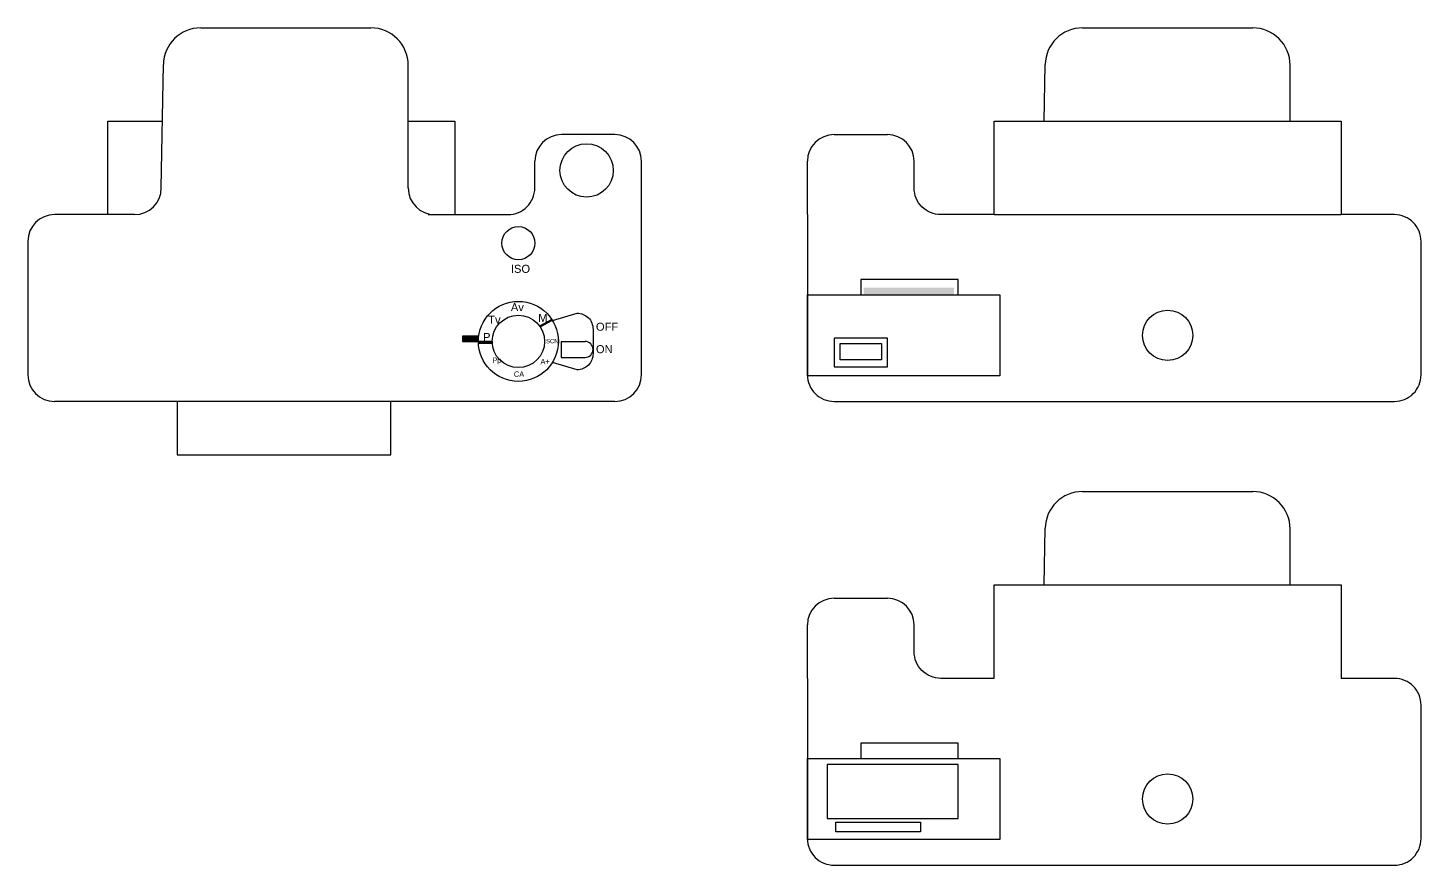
# Model space of a CAD drawing. Header units: millimetres. Extents: x 0.6 to 33.7, y 1.5 to 10.4.
# Drawn here: x 9.883 to 12.494, y 1.467 to 3.036 of the extents above; entities that cross this region are included whole.
import ezdxf

# ---------------------------------------------------------------- set-up
doc = ezdxf.new("R2010")
doc.units = ezdxf.units.MM
doc.header["$MEASUREMENT"] = 0
for name, color, linetype in [('butoane', 222, 'Continuous'), ('buton blitz', 80, 'Continuous'), ('camera', 11, 'Continuous'), ('detalii cameră', 13, 'Continuous'), ('SELECTOR DE MODURI', 223, 'Continuous')]:
    doc.layers.add(name, color=color, linetype=linetype)
doc.styles.get("Standard").update_dxf_attribs({"font": 'arial.ttf'})

msp = doc.modelspace()

# ---------------------------------------------------------------- hatches: boundary and pattern name
at = {"layer": 'camera', "true_color": 0x93278f}
h = msp.add_hatch(color=217, dxfattribs=at)
h.dxf.hatch_style = 1
h.paths.add_polyline_path([(11.6182, 2.5494), (11.449, 2.5494), (11.449, 2.5361), (11.6182, 2.5361)])
at = {"layer": 'camera', "true_color": 0x642165}
h = msp.add_hatch(color=219, dxfattribs=at)
h.dxf.hatch_style = 1
h.paths.add_polyline_path([(10.8641, 2.4908), (10.8413, 2.4784, 0.013809), (10.8434, 2.4748), (10.8662, 2.4872), (10.866, 2.4875, -0.01913)])
at = {"layer": 'camera'}
h = msp.add_hatch(color=0, dxfattribs=at)
h.dxf.hatch_style = 1
h.paths.add_polyline_path([(10.727, 2.4586), (10.697, 2.4586), (10.697, 2.4486), (10.727, 2.4486)])
at = {"layer": 'camera', "true_color": 0x642165}
h = msp.add_hatch(color=219, dxfattribs=at)
h.dxf.hatch_style = 1
h.paths.add_polyline_path([(10.7529, 2.4486), (10.727, 2.4486, 0.013809), (10.7271, 2.4444), (10.7531, 2.4444), (10.7531, 2.4448, -0.01913)])

# ---------------------------------------------------------------- linework, layer by layer
msp.add_lwpolyline([(10.727, 2.4486), (10.727, 2.4586), (10.697, 2.4586), (10.697, 2.4486), (10.727, 2.4486), (10.727, 2.4586)])
at = {"layer": 'butoane', "ltscale": 2}
msp.add_line((10.7529, 2.4486), (10.727, 2.4486), dxfattribs=at)
at = {"layer": 'butoane'}
for points in [[(11.4438, 2.5361), (11.6262, 2.5361), (11.6262, 2.5647), (11.4438, 2.5647)], [(11.3437, 2.5361), (11.7043, 2.5361), (11.7043, 2.384), (11.3437, 2.384)], [(10.727, 2.4486), (10.7529, 2.4486), (10.7529, 2.4486), (10.727, 2.4486)], [(10.727, 2.4486), (10.7531, 2.4486), (10.7531, 2.4444), (10.727, 2.4444)], [(11.4438, 1.6673), (11.6262, 1.6673), (11.6262, 1.696), (11.4438, 1.696)], [(11.3437, 1.6673), (11.7043, 1.6673), (11.7043, 1.5153), (11.3437, 1.5153)]]:
    msp.add_lwpolyline(points, close=True, dxfattribs=at)
msp.add_lwpolyline([(10.866, 2.4878), (10.9119, 2.5016, -0.414214), (10.9419, 2.4716), (10.9419, 2.4255, -0.414214), (10.9119, 2.3955), (10.866, 2.4093)], format="xyb", dxfattribs=at)
at = {"layer": 'buton blitz'}
msp.add_circle((10.9299, 2.769), 0.05, dxfattribs=at)
at = {"layer": 'camera'}
for p, q in [((10.2067, 3.0361), (10.5256, 3.0361)), ((11.8592, 3.0361), (12.1782, 3.0361)), ((10.1328, 2.7361), (10.1367, 2.9672)), ((10.5956, 2.7361), (10.5956, 2.9661)), ((11.7875, 2.8611), (11.7893, 2.9672)), ((12.2482, 2.8611), (12.2482, 2.9661)), ((10.0328, 2.6861), (10.0328, 2.8611)), ((10.0328, 2.8611), (10.1348, 2.8611)), ((10.5956, 2.8611), (10.6828, 2.8611)), ((10.6828, 2.8611), (10.6828, 2.6861)), ((11.6937, 2.6861), (11.6937, 2.8611)), ((11.6937, 2.8611), (12.3437, 2.8611)), ((12.3437, 2.8611), (12.3437, 2.6861)), ((10.9828, 2.8361), (10.8828, 2.8361)), ((11.3937, 2.8361), (11.4937, 2.8361)), ((11.0328, 2.3861), (11.0328, 2.7861)), ((11.3437, 2.6861), (11.3437, 2.7861)), ((10.0328, 2.6861), (10.0328, 2.7205)), ((10.0828, 2.6861), (9.9328, 2.6861)), ((10.6328, 2.6861), (10.7828, 2.6861)), ((9.8828, 2.6361), (9.8828, 2.3861)), ((10.9828, 2.3361), (9.9328, 2.3361)), ((10.1628, 2.3361), (10.1628, 2.2361)), ((10.5628, 2.2361), (10.5628, 2.3361)), ((10.1628, 2.2361), (10.5628, 2.2361)), ((11.8592, 2.1673), (12.1782, 2.1673)), ((11.7875, 1.9923), (11.7893, 2.0985)), ((12.2482, 1.9923), (12.2482, 2.0973)), ((11.6937, 1.8173), (11.6937, 1.9923)), ((11.6937, 1.9923), (12.3437, 1.9923)), ((12.3437, 1.9923), (12.3437, 1.8173)), ((11.3937, 1.9673), (11.4937, 1.9673)), ((11.3437, 1.8173), (11.3437, 1.9173))]:
    msp.add_line(p, q, dxfattribs=at)
for points in [[(10.6828, 2.6861), (10.7828, 2.6861, 0.414214), (10.8328, 2.7361), (10.8328, 2.7861)], [(11.6937, 2.6861), (11.5937, 2.6861, -0.414214), (11.5437, 2.7361), (11.5437, 2.7861)], [(11.3437, 2.6861), (11.3437, 2.3861, 0.414214), (11.3937, 2.3361), (12.4437, 2.3361, 0.414214), (12.4937, 2.3861), (12.4937, 2.6361, 0.414214), (12.4437, 2.6861), (12.3437, 2.6861)], [(11.6937, 1.8173), (11.5937, 1.8173, -0.414214), (11.5437, 1.8673), (11.5437, 1.9173)], [(11.3437, 1.8173), (11.3437, 1.5173, 0.414214), (11.3937, 1.4673), (12.4437, 1.4673, 0.414214), (12.4937, 1.5173), (12.4937, 1.7673, 0.414214), (12.4437, 1.8173), (12.3437, 1.8173)]]:
    msp.add_lwpolyline(points, format="xyb", dxfattribs=at)
for centre, radius, start, end in [((10.2067, 2.9661), 0.07, 90, 179.0452), ((10.5256, 2.9661), 0.07, 0, 90), ((11.8592, 2.9661), 0.07, 90, 179.0452), ((12.1782, 2.9661), 0.07, 0, 90), ((10.8828, 2.7861), 0.05, 90, 180), ((10.9828, 2.7861), 0.05, 0, 90), ((11.3937, 2.7861), 0.05, 90, 180), ((11.4937, 2.7861), 0.05, 0, 90), ((10.0828, 2.7361), 0.05, 270, 0), ((10.6456, 2.7361), 0.05, 180, 270), ((9.9328, 2.6361), 0.05, 90, 180), ((9.9328, 2.3861), 0.05, 180, 270), ((10.9828, 2.3861), 0.05, 270, 0), ((11.8592, 2.0973), 0.07, 90, 179.0452), ((12.1782, 2.0973), 0.07, 0, 90), ((11.3937, 1.9173), 0.05, 90, 180), ((11.4937, 1.9173), 0.05, 0, 90)]:
    msp.add_arc(centre, radius, start, end, dxfattribs=at)
at = {"layer": 'detalii cameră'}
msp.add_line((11.6937, 2.6861), (12.3437, 2.6861), dxfattribs=at)
for points in [[(11.4938, 2.455), (11.3938, 2.455), (11.3938, 2.401), (11.4938, 2.401)], [(11.4826, 2.4144), (11.4053, 2.4144), (11.4053, 2.4448), (11.4826, 2.4448)], [(11.3805, 1.5547), (11.6261, 1.5547), (11.6261, 1.6562), (11.3805, 1.6562)], [(11.3969, 1.5478), (11.5554, 1.5478), (11.5554, 1.53), (11.3969, 1.53)]]:
    msp.add_lwpolyline(points, close=True, dxfattribs=at)
for centre, radius in [((10.802, 2.6327), 0.031), ((12.0187, 2.46), 0.0471), ((12.0187, 1.5913), 0.0471)]:
    msp.add_circle(centre, radius, dxfattribs=at)
at = {"layer": 'SELECTOR DE MODURI'}
for p, q in [((10.8819, 2.4485), (10.9269, 2.4485)), ((10.8819, 2.4485), (10.8819, 2.4185)), ((10.8819, 2.4185), (10.9269, 2.4185))]:
    msp.add_line(p, q, dxfattribs=at)
for radius in [0.075, 0.0491]:
    msp.add_circle((10.802, 2.4486), radius, dxfattribs=at)
msp.add_arc((10.9269, 2.4335), 0.015, 270, 90, dxfattribs=at)

# ---------------------------------------------------------------- texts
at = {"attachment_point": 1}
for s, insert, char_height in [('ISO', (10.7879, 2.5921), 0.015), ('Av', (10.7879, 2.5203), 0.015), ('Tv', (10.7455, 2.4969), 0.015), ('M', (10.8392, 2.5001, 0.1799), 0.015), ('OFF', (10.9473, 2.4836), 0.015), ('P', (10.7358, 2.4644), 0.015), ('SCN', (10.8538, 2.4531), 0.008), ('ON', (10.9473, 2.4416), 0.015), ('^I{\\H0.66667x;Pp}', (10.7473, 2.4184), 0.015), ('A+', (10.8434, 2.4159), 0.01), ('CA', (10.7935, 2.3923), 0.01)]:
    msp.add_mtext_dynamic_manual_height_columns(s, width=0.025877, gutter_width=1, heights=[0], dxfattribs=dict(at, insert=insert, char_height=char_height))

doc.saveas('drawing.dxf')
